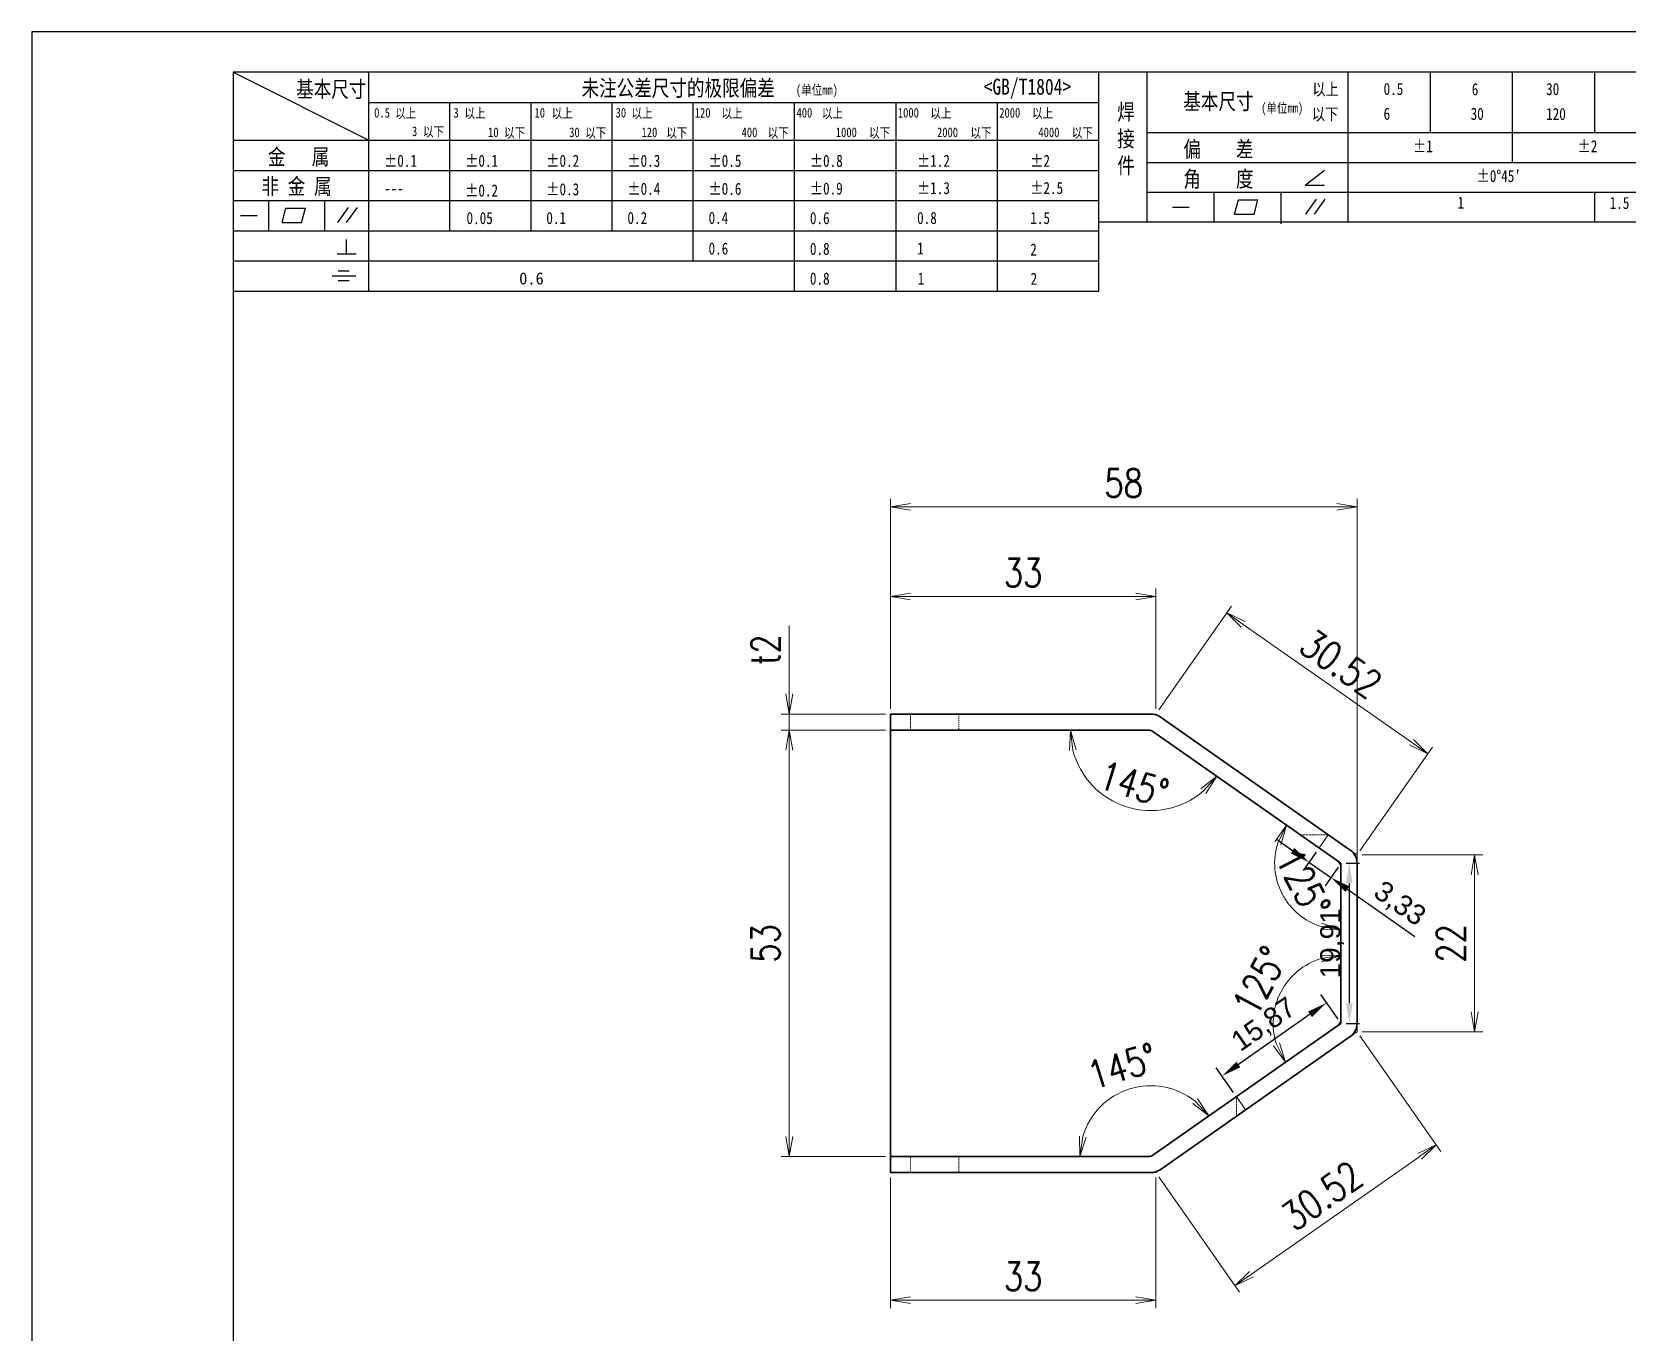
# Model space of a CAD drawing. Header units: millimetres. Extents: x 1201 to 11615, y -7347 to 2683.
# Drawn here: x 9759.7 to 9958, y -2973.9 to -2812.3 of the extents above; entities that cross this region are included whole.
import ezdxf

# ---------------------------------------------------------------- set-up
doc = ezdxf.new("R2010")
doc.units = ezdxf.units.MM
doc.linetypes.add('AM_ISO02W050x2', pattern=[3.75, 3, -0.75])
for name, color, linetype, lineweight in [('DIM', 3, 'Continuous', 20), ('DRAWING', 7, 'Continuous', 35), ('HIDDEN', 1, 'AM_ISO02W050x2', 18), ('图框', 7, 'Continuous', 15)]:
    doc.layers.add(name, color=color, linetype=linetype, lineweight=lineweight)
doc.layers.add('图\\M+19E79\\M+195B6\\M+18E9A', color=7, linetype='Continuous')
doc.styles.add('DIM', font='romans.shx', dxfattribs={"width": 0.8, "bigfont": 'bigfont.shx'})
doc.styles.get("Standard").update_dxf_attribs({"font": 'arial.ttf'})
doc.styles.add('国标', font='simfang.ttf', dxfattribs={"width": 0.8})
doc.dimstyles.new('ISO-25', dxfattribs={"dimtxt": 2.5, "dimasz": 2.5, "dimexe": 1.25, "dimexo": 0.625, "dimtad": 1, "dimtxsty": 'Standard', "dimcen": 2.5, "dimadec": 0, "dimazin": 0, "dimtfac": 1, "dimtmove": 0, "dimatfit": 3, "dimfxl": 0, "dimarcsym": 0})
doc.dimstyles.new('YH 1-1', dxfattribs={"dimtxt": 3.5, "dimasz": 2.5, "dimexe": 1, "dimexo": 0.625, "dimgap": 1.2, "dimtad": 1, "dimtoh": 1, "dimzin": 9, "dimdsep": 46, "dimtxsty": 'DIM', "dimblk": 'OPEN', "dimcen": 0, "dimclrd": 8, "dimclre": 8, "dimclrt": 2, "dimazin": 2, "dimtfac": 0.5, "dimtmove": 0, "dimatfit": 3, "dimldrblk": 'OPEN', "dimfxl": 0, "dimtolj": 1, "dimlwd": 13, "dimlwe": 13, "dimarcsym": 0})
doc.dimstyles.new('YH 1-1$0', dxfattribs={"dimtxt": 3.5, "dimasz": 2.5, "dimexe": 1, "dimexo": 0.625, "dimgap": 1.2, "dimtad": 1, "dimzin": 9, "dimdsep": 46, "dimtxsty": 'DIM', "dimblk": 'OPEN', "dimcen": 0, "dimclrd": 8, "dimclre": 8, "dimclrt": 2, "dimazin": 2, "dimtfac": 0.5, "dimtmove": 0, "dimatfit": 3, "dimldrblk": 'OPEN', "dimfxl": 0, "dimtolj": 1, "dimlwd": 13, "dimlwe": 13, "dimarcsym": 0})

# ---------------------------------------------------------------- blocks, each defined once
blk = doc.blocks.new('GZDEH零件A3图框V01版')
at = {"layer": 'Defpoints', "linetype": 'Continuous'}
for p, q in [((2857.49, -1549.46), (2857.49, -1846.46)), ((3277.49, -1549.46), (2857.49, -1549.46))]:
    blk.add_line(p, q, dxfattribs=at)
at = {"layer": '图\\M+19E79\\M+195B6\\M+18E9A', "linetype": 'Continuous', "lineweight": 30}
for p, q in [((2882.49, -1554.46), (2882.49, -1832.96)), ((3272.49, -1554.46), (2882.49, -1554.46))]:
    blk.add_line(p, q, dxfattribs=at)
at = {"layer": '图\\M+19E79\\M+195B6\\M+18E9A', "color": 9}
for p, q in [((2882.49, -1554.46), (2899.37, -1562.92)), ((2899.37, -1581.67), (2899.37, -1554.46)), ((2990.09, -1581.67), (2990.09, -1554.46)), ((2996.09, -1573.08), (2996.09, -1554.46)), ((3021.09, -1561.98), (3021.09, -1554.46)), ((3031.31, -1561.98), (3031.31, -1554.46)), ((3041.53, -1561.98), (3041.53, -1554.46)), ((3051.75, -1561.98), (3051.75, -1554.46)), ((2899.37, -1558.24), (2990.09, -1558.24)), ((2909.45, -1574.17), (2909.45, -1558.24)), ((2919.53, -1574.17), (2919.53, -1558.24)), ((2929.61, -1574.17), (2929.61, -1558.24)), ((2939.69, -1577.92), (2939.69, -1558.24)), ((2952.29, -1581.67), (2952.29, -1558.24)), ((2964.89, -1581.67), (2964.89, -1558.24)), ((2977.49, -1581.67), (2977.49, -1558.24)), ((2996.09, -1561.98), (3113.09, -1561.98)), ((3021.09, -1573.08), (3021.09, -1561.98)), ((3041.53, -1565.68), (3041.53, -1561.98)), ((2882.49, -1562.92), (2990.09, -1562.92)), ((2996.09, -1565.68), (3113.09, -1565.68)), ((2882.49, -1566.67), (2990.09, -1566.67)), ((3015.75, -1568.51), (3018.15, -1566.66)), ((2996.09, -1569.38), (3113.09, -1569.38)), ((3004.42, -1573.08), (3004.42, -1569.38)), ((3012.75, -1573.08), (3012.75, -1569.38)), ((3015.75, -1568.51), (3018.15, -1568.51)), ((3015.81, -1572.12), (3017.15, -1570.26)), ((3016.89, -1572.12), (3018.23, -1570.26)), ((3051.75, -1573.08), (3051.75, -1569.38)), ((2882.49, -1570.42), (2990.09, -1570.42)), ((2886.92, -1574.12), (2886.92, -1570.42)), ((2888.59, -1573.16), (2889.07, -1571.37)), ((2889.07, -1571.37), (2891.48, -1571.37)), ((2891, -1573.16), (2891.48, -1571.37)), ((2893.91, -1574.12), (2893.91, -1570.42)), ((2895.52, -1573.16), (2896.85, -1571.3)), ((2896.6, -1573.16), (2897.94, -1571.3)), ((2999.26, -1571.23), (3001.32, -1571.23)), ((3006.97, -1572.12), (3007.45, -1570.33)), ((3006.97, -1572.12), (3009.39, -1572.12)), ((3007.45, -1570.33), (3009.86, -1570.33)), ((3009.39, -1572.12), (3009.86, -1570.33)), ((2882.49, -1574.17), (2990.09, -1574.17)), ((2883.43, -1572.27), (2885.49, -1572.27)), ((2888.59, -1573.16), (2891, -1573.16)), ((2990.09, -1573.08), (3113.09, -1573.08)), ((3012.75, -1573.33), (3012.75, -1573.08)), ((2896.58, -1577.05), (2896.58, -1575.28)), ((2882.49, -1577.92), (2990.09, -1577.92)), ((2895.42, -1577.05), (2897.81, -1577.05)), ((2894.79, -1579.77), (2897.77, -1579.77)), ((2895.57, -1579.17), (2896.92, -1579.17)), ((2882.49, -1581.67), (2990.09, -1581.67)), ((2895.57, -1580.37), (2896.93, -1580.37))]:
    blk.add_line(p, q, dxfattribs=at)
at = {"layer": '图\\M+19E79\\M+195B6\\M+18E9A', "color": 9, "style": '国标', "width": 0.8}
for s, height, p in [('基本尺寸', 2, (2890.33, -1557.58)), ('未注公差尺寸的极限偏差', 2, (2925.81, -1557.44)), ('<GB/T1804>', 2, (2975.78, -1557.27)), ('以上', 1.5, (3016.64, -1557.33)), ('0.5', 1.5, (3025.49, -1557.3)), ('6', 1.5, (3036.45, -1557.34)), ('30', 1.5, (3045.69, -1557.31)), ('基本尺寸', 2, (3000.6, -1559.1)), ('30', 1.2, (2930.04, -1560.11)), ('以下', 1.5, (3016.58, -1560.43)), ('6', 1.5, (3025.49, -1560.38)), ('30', 1.5, (3036.31, -1560.39)), ('120', 1.5, (3045.69, -1560.41)), ('金   属', 2, (2886.82, -1565.98)), ('偏    差', 2, (3000.6, -1565.04)), ('±1', 1.5, (3029.16, -1564.42)), ('±2', 1.5, (3049.61, -1564.42)), ('±0.1', 1.5, (2901.27, -1566.23)), ('±0.1', 1.5, (2911.35, -1566.23)), ('±0.2', 1.5, (2921.43, -1566.23)), ('±0.3', 1.5, (2931.51, -1566.23)), ('±0.5', 1.5, (2941.59, -1566.23)), ('±0.8', 1.5, (2954.19, -1566.23)), ('±1.2', 1.5, (2967.51, -1566.23)), ('±2', 1.5, (2981.58, -1566.23)), ('非 金 属', 2, (2886.02, -1569.65)), ('±0.2', 1.5, (2911.35, -1569.92)), ('±0.3', 1.5, (2921.43, -1569.77)), ('±0.4', 1.5, (2931.51, -1569.71)), ('±0.6', 1.5, (2941.59, -1569.71)), ('±0.9', 1.5, (2954.19, -1569.68)), ('±1.3', 1.5, (2967.51, -1569.62)), ('±2.5', 1.5, (2981.58, -1569.61)), ('角    度', 2, (3000.6, -1568.74)), ("±0%%D45'", 1.5, (3037.06, -1568.12)), ('---', 1.5, (2901.27, -1569.65)), ('1', 1.5, (3034.69, -1571.43)), ('1.5', 1.5, (3053.59, -1571.46)), ('0.1', 1.5, (2921.43, -1573.34)), ('0.2', 1.5, (2931.51, -1573.33)), ('0.4', 1.5, (2941.59, -1573.33)), ('0.6', 1.5, (2954.19, -1573.35)), ('0.8', 1.5, (2967.51, -1573.33)), ('1.5', 1.5, (2981.58, -1573.34)), ('0.6', 1.5, (2941.59, -1577.14)), ('0.8', 1.5, (2954.19, -1577.17)), ('1', 1.5, (2967.51, -1577.12)), ('2', 1.5, (2981.58, -1577.26)), ('0.8', 1.5, (2954.19, -1580.87)), ('1', 1.5, (2967.59, -1580.86)), ('2', 1.5, (2981.62, -1580.89))]:
    blk.add_text(s, height=height, dxfattribs=at).set_placement(p)
at = {"layer": '图\\M+19E79\\M+195B6\\M+18E9A', "color": 9, "lineweight": 15, "style": '国标', "width": 0.8}
for s, p in [('(单位mm)', (2952.44, -1557.27)), ('(单位mm)', (3010.27, -1559.51)), ('0.5', (2900.03, -1560.11)), ('以上', (2902.64, -1560.16)), ('3', (2909.88, -1560.11)), ('以上', (2911.25, -1560.16)), ('10', (2919.96, -1560.11)), ('以上', (2922.09, -1560.16)), ('以上', (2932.02, -1560.16)), ('120', (2939.88, -1560.11)), ('以上', (2943.21, -1560.16)), ('400', (2952.52, -1560.11)), ('以上', (2955.68, -1560.16)), ('1000', (2965.12, -1560.11)), ('以上', (2969.16, -1560.16)), ('2000', (2977.72, -1560.11)), ('以上', (2981.8, -1560.16)), ('3', (2904.73, -1562.41)), ('以下', (2906.1, -1562.46)), ('10', (2914.19, -1562.54)), ('以下', (2916.18, -1562.59)), ('30', (2924.27, -1562.54)), ('以下', (2926.26, -1562.59)), ('120', (2933.26, -1562.54)), ('以下', (2936.34, -1562.59)), ('400', (2945.7, -1562.54)), ('以下', (2948.94, -1562.59)), ('1000', (2957.41, -1562.54)), ('以下', (2961.54, -1562.59)), ('2000', (2969.99, -1562.54)), ('以下', (2974.14, -1562.59)), ('4000', (2982.59, -1562.54)), ('以下', (2986.74, -1562.59))]:
    blk.add_text(s, height=1.2, dxfattribs=at).set_placement(p)
at = {"layer": '图\\M+19E79\\M+195B6\\M+18E9A', "color": 9, "lineweight": 13, "style": '国标'}
blk.add_text('0.6', height=1.5, dxfattribs=at).set_placement((2918.05, -1580.85))
at = {"layer": '图\\M+19E79\\M+195B6\\M+18E9A', "color": 9, "insert": (2992.39, -1558.41), "char_height": 2, "width": 3.1877, "attachment_point": 1, "style": '国标'}
blk.add_mtext('焊\\P接\\P件', dxfattribs=at)
at = {"layer": '图\\M+19E79\\M+195B6\\M+18E9A', "color": 9, "insert": (2911.51, -1573.37), "char_height": 1.5, "attachment_point": 7, "style": '国标'}
blk.add_mtext_dynamic_manual_height_columns('0.05', width=5.1982, gutter_width=12.5, heights=[0], dxfattribs=at)
blk = doc.blocks.new('_Open')
at = {"color": 0, "linetype": 'ByBlock', "lineweight": -2}
for p, q in [((-1, 0.167), (0, 0)), ((-1, -0.167), (0, 0)), ((0, 0), (-1, 0))]:
    blk.add_line(p, q, dxfattribs=at)
blk = doc.blocks.new('*D729')
at = {"layer": 'Defpoints', "color": 0, "ltscale": 2, "transparency": 16777216}
for p in [(9866.4, -2882.51), (9866.4, -2897.13), (9899.4, -2897.13)]:
    blk.add_point(p, dxfattribs=at)
at = {"layer": 'DIM', "color": 8, "lineweight": 13, "ltscale": 2, "transparency": 16777216}
for p, q in [((9866.4, -2896.5), (9866.4, -2881.51)), ((9896.9, -2882.51), (9868.9, -2882.51)), ((9899.4, -2896.5), (9899.4, -2881.51))]:
    blk.add_line(p, q, dxfattribs=at)
at = {"layer": 'DIM', "color": 8, "lineweight": 13, "ltscale": 2, "transparency": 16777216, "xscale": 2.5, "yscale": 2.5, "zscale": 2.5, "rotation": 180}
blk.add_blockref('_Open', (9866.4, -2882.51), dxfattribs=at)
at = {"layer": 'DIM', "color": 8, "lineweight": 13, "ltscale": 2, "transparency": 16777216, "xscale": 2.5, "yscale": 2.5, "zscale": 2.5}
blk.add_blockref('_Open', (9899.4, -2882.51), dxfattribs=at)
at = {"layer": 'DIM', "color": 2, "ltscale": 2, "transparency": 16777216, "insert": (9882.9, -2879.56), "char_height": 3.5, "attachment_point": 5, "style": 'DIM'}
blk.add_mtext('\\A1;33', dxfattribs=at)
blk = doc.blocks.new('*D730')
at = {"layer": 'Defpoints', "color": 0, "ltscale": 2, "transparency": 16777216}
for p in [(9899.4, -2897.13), (9933.21, -2902.06), (9924.4, -2914.63)]:
    blk.add_point(p, dxfattribs=at)
at = {"layer": 'DIM', "color": 8, "lineweight": 13, "ltscale": 2, "transparency": 16777216}
for p, q in [((9899.76, -2896.61), (9908.78, -2883.73)), ((9910.25, -2885.99), (9931.16, -2900.62)), ((9924.76, -2914.12), (9933.78, -2901.24))]:
    blk.add_line(p, q, dxfattribs=at)
at = {"layer": 'DIM', "color": 8, "lineweight": 13, "ltscale": 2, "transparency": 16777216, "xscale": 2.5, "yscale": 2.5, "zscale": 2.5}
for p, rotation in [((9908.21, -2884.55), 144.9999995960747), ((9933.21, -2902.06), 324.9999995960747)]:
    blk.add_blockref('_Open', p, dxfattribs=dict(at, rotation=rotation))
at = {"layer": 'DIM', "color": 2, "ltscale": 2, "transparency": 16777216, "insert": (9922.4, -2890.89), "char_height": 3.5, "attachment_point": 5, "rotation": 325, "style": 'DIM'}
blk.add_mtext('\\A1;30.52', dxfattribs=at)
blk = doc.blocks.new('*D731')
at = {"layer": 'Defpoints', "color": 0, "ltscale": 2, "transparency": 16777216}
for p in [(9924.4, -2914.63), (9924.4, -2936.62), (9939.02, -2936.62)]:
    blk.add_point(p, dxfattribs=at)
at = {"layer": 'DIM', "color": 8, "lineweight": 13, "ltscale": 2, "transparency": 16777216}
for p, q in [((9925.03, -2914.63), (9940.02, -2914.63)), ((9939.02, -2917.13), (9939.02, -2934.12)), ((9925.03, -2936.62), (9940.02, -2936.62))]:
    blk.add_line(p, q, dxfattribs=at)
at = {"layer": 'DIM', "color": 8, "lineweight": 13, "ltscale": 2, "transparency": 16777216, "xscale": 2.5, "yscale": 2.5, "zscale": 2.5}
for p, rotation in [((9939.02, -2914.63), 90), ((9939.02, -2936.62), 270)]:
    blk.add_blockref('_Open', p, dxfattribs=dict(at, rotation=rotation))
at = {"layer": 'DIM', "color": 2, "ltscale": 2, "transparency": 16777216, "insert": (9936.07, -2925.63), "char_height": 3.5, "attachment_point": 5, "rotation": 90, "style": 'DIM'}
blk.add_mtext('\\A1;22', dxfattribs=at)
blk = doc.blocks.new('*D732')
at = {"layer": 'Defpoints', "color": 0, "ltscale": 2, "transparency": 16777216}
for p in [(9924.4, -2936.62), (9899.4, -2954.13), (9909.24, -2968.17)]:
    blk.add_point(p, dxfattribs=at)
at = {"layer": 'DIM', "color": 8, "lineweight": 13, "ltscale": 2, "transparency": 16777216}
for p, q in [((9924.76, -2937.13), (9934.81, -2951.48)), ((9932.19, -2952.1), (9911.28, -2966.73)), ((9899.76, -2954.64), (9909.81, -2968.99))]:
    blk.add_line(p, q, dxfattribs=at)
at = {"layer": 'DIM', "color": 8, "lineweight": 13, "ltscale": 2, "transparency": 16777216, "xscale": 2.5, "yscale": 2.5, "zscale": 2.5}
for p, rotation in [((9934.24, -2950.66), 35.00000037787673), ((9909.24, -2968.17), 215.0000003778767)]:
    blk.add_blockref('_Open', p, dxfattribs=dict(at, rotation=rotation))
at = {"layer": 'DIM', "color": 2, "ltscale": 2, "transparency": 16777216, "insert": (9920.04, -2957), "char_height": 3.5, "attachment_point": 5, "rotation": 35, "style": 'DIM'}
blk.add_mtext('\\A1;30.52', dxfattribs=at)
blk = doc.blocks.new('*D733')
at = {"layer": 'Defpoints', "color": 0, "ltscale": 2, "transparency": 16777216}
for p in [(9866.4, -2954.13), (9899.4, -2954.13), (9899.4, -2969.97)]:
    blk.add_point(p, dxfattribs=at)
at = {"layer": 'DIM', "color": 8, "lineweight": 13, "ltscale": 2, "transparency": 16777216}
for p, q in [((9866.4, -2954.75), (9866.4, -2970.97)), ((9899.4, -2954.75), (9899.4, -2970.97)), ((9868.9, -2969.97), (9896.9, -2969.97))]:
    blk.add_line(p, q, dxfattribs=at)
at = {"layer": 'DIM', "color": 8, "lineweight": 13, "ltscale": 2, "transparency": 16777216, "xscale": 2.5, "yscale": 2.5, "zscale": 2.5, "rotation": 180}
blk.add_blockref('_Open', (9866.4, -2969.97), dxfattribs=at)
at = {"layer": 'DIM', "color": 8, "lineweight": 13, "ltscale": 2, "transparency": 16777216, "xscale": 2.5, "yscale": 2.5, "zscale": 2.5}
blk.add_blockref('_Open', (9899.4, -2969.97), dxfattribs=at)
at = {"layer": 'DIM', "color": 2, "ltscale": 2, "transparency": 16777216, "insert": (9882.9, -2967.02), "char_height": 3.5, "attachment_point": 5, "style": 'DIM'}
blk.add_mtext('\\A1;33', dxfattribs=at)
blk = doc.blocks.new('*D734')
at = {"layer": 'Defpoints', "color": 0, "ltscale": 2, "transparency": 16777216}
for p in [(9866.4, -2897.13), (9853.84, -2899.13), (9866.4, -2899.13)]:
    blk.add_point(p, dxfattribs=at)
at = {"layer": 'DIM', "color": 8, "lineweight": 13, "ltscale": 2, "transparency": 16777216}
for p, q in [((9853.84, -2894.63), (9853.84, -2886.13)), ((9865.78, -2897.13), (9852.84, -2897.13)), ((9853.84, -2899.13), (9853.84, -2897.13)), ((9865.78, -2899.13), (9852.84, -2899.13)), ((9853.84, -2901.63), (9853.84, -2904.13))]:
    blk.add_line(p, q, dxfattribs=at)
at = {"layer": 'DIM', "color": 8, "lineweight": 13, "ltscale": 2, "transparency": 16777216, "xscale": 2.5, "yscale": 2.5, "zscale": 2.5}
for p, rotation in [((9853.84, -2897.13), 270), ((9853.84, -2899.13), 90)]:
    blk.add_blockref('_Open', p, dxfattribs=dict(at, rotation=rotation))
at = {"layer": 'DIM', "color": 2, "ltscale": 2, "transparency": 16777216, "insert": (9850.89, -2889.13), "char_height": 3.5, "attachment_point": 5, "rotation": 90, "style": 'DIM'}
blk.add_mtext('\\A1;t2', dxfattribs=at)
blk = doc.blocks.new('*D735')
at = {"layer": 'Defpoints', "color": 0, "ltscale": 2, "transparency": 16777216}
for p in [(9866.4, -2899.13), (9898.46, -2899.13), (9899.03, -2899.31), (9892.12, -2906.6), (9921.98, -2915.37)]:
    blk.add_point(p, dxfattribs=at)
at = {"layer": 'DIM', "color": 8, "lineweight": 13, "ltscale": 2, "transparency": 16777216}
blk.add_arc((9898.77, -2899.13), 10, 194.362, 310.638, dxfattribs=at)
at = {"layer": 'DIM', "color": 8, "lineweight": 13, "ltscale": 2, "transparency": 16777216, "xscale": 2.5, "yscale": 2.5, "zscale": 2.5}
for p, rotation in [((9888.77, -2899.13), 97.18098133258671), ((9906.96, -2904.86), 47.81901785960419)]:
    blk.add_blockref('_Open', p, dxfattribs=dict(at, rotation=rotation))
at = {"layer": 'DIM', "color": 2, "ltscale": 2, "transparency": 16777216, "insert": (9896.65, -2905.85), "char_height": 3.5, "attachment_point": 5, "rotation": 342.5, "style": 'DIM'}
blk.add_mtext('\\A1;145\\M+1818B', dxfattribs=at)
blk = doc.blocks.new('*D736')
at = {"layer": 'Defpoints', "color": 0, "ltscale": 2, "transparency": 16777216}
for p in [(9899.03, -2899.31), (9921.98, -2915.37), (9922.4, -2916.19), (9914.22, -2916.63), (9922.4, -2935.06)]:
    blk.add_point(p, dxfattribs=at)
at = {"layer": 'DIM', "color": 8, "lineweight": 13, "ltscale": 2, "transparency": 16777216}
blk.add_arc((9922.4, -2915.67), 8.24, 162.4435, 252.5565, dxfattribs=at)
at = {"layer": 'DIM', "color": 8, "lineweight": 13, "ltscale": 2, "transparency": 16777216, "xscale": 2.5, "yscale": 2.5, "zscale": 2.5}
for p, rotation in [((9915.65, -2910.94), 63.72176152293741), ((9922.4, -2923.91), 351.2782376692935)]:
    blk.add_blockref('_Open', p, dxfattribs=dict(at, rotation=rotation))
at = {"layer": 'DIM', "color": 2, "ltscale": 2, "transparency": 16777216, "insert": (9917.71, -2918.12), "char_height": 3.5, "attachment_point": 5, "rotation": 297.5, "style": 'DIM'}
blk.add_mtext('\\A1;125\\M+1818B', dxfattribs=at)
blk = doc.blocks.new('*D737')
at = {"layer": 'Defpoints', "color": 0, "ltscale": 2, "transparency": 16777216}
for p in [(9922.4, -2916.19), (9914.03, -2934.6), (9921.98, -2935.88), (9922.4, -2935.06), (9899.03, -2951.94)]:
    blk.add_point(p, dxfattribs=at)
at = {"layer": 'DIM', "color": 8, "lineweight": 13, "ltscale": 2, "transparency": 16777216}
blk.add_arc((9922.4, -2935.58), 8.43, 107.0611, 197.9389, dxfattribs=at)
at = {"layer": 'DIM', "color": 8, "lineweight": 13, "ltscale": 2, "transparency": 16777216, "xscale": 2.5, "yscale": 2.5, "zscale": 2.5}
for p, rotation in [((9922.4, -2927.15), 8.530535466735682), ((9915.5, -2940.41), 296.4694637255406)]:
    blk.add_blockref('_Open', p, dxfattribs=dict(at, rotation=rotation))
at = {"layer": 'DIM', "color": 2, "ltscale": 2, "transparency": 16777216, "insert": (9912.34, -2930.28), "char_height": 3.5, "attachment_point": 5, "rotation": 62.2462, "style": 'DIM'}
blk.add_mtext('\\A1;125\\M+1818B', dxfattribs=at)
blk = doc.blocks.new('*D738')
at = {"layer": 'Defpoints', "color": 0, "ltscale": 2, "transparency": 16777216}
for p in [(9921.98, -2935.88), (9899.8, -2943.38), (9866.4, -2952.13), (9898.46, -2952.13), (9899.03, -2951.94)]:
    blk.add_point(p, dxfattribs=at)
at = {"layer": 'DIM', "color": 8, "lineweight": 13, "ltscale": 2, "transparency": 16777216}
blk.add_arc((9898.77, -2952.13), 8.81, 51.3171, 163.6829, dxfattribs=at)
at = {"layer": 'DIM', "color": 8, "lineweight": 13, "ltscale": 2, "transparency": 16777216, "xscale": 2.5, "yscale": 2.5, "zscale": 2.5}
for p, rotation in [((9905.99, -2947.07), 313.158555605828), ((9889.96, -2952.13), 261.8414435951292)]:
    blk.add_blockref('_Open', p, dxfattribs=dict(at, rotation=rotation))
at = {"layer": 'DIM', "color": 2, "ltscale": 2, "transparency": 16777216, "insert": (9895.24, -2940.91), "char_height": 3.5, "attachment_point": 5, "rotation": 17.5, "style": 'DIM'}
blk.add_mtext('\\A1;145\\M+1818B', dxfattribs=at)
blk = doc.blocks.new('*D739')
at = {"layer": 'Defpoints', "color": 0, "ltscale": 2, "transparency": 16777216}
for p in [(9866.4, -2899.13), (9853.84, -2952.13), (9866.4, -2952.13)]:
    blk.add_point(p, dxfattribs=at)
at = {"layer": 'DIM', "color": 8, "lineweight": 13, "ltscale": 2, "transparency": 16777216}
for p, q in [((9865.78, -2899.13), (9852.84, -2899.13)), ((9853.84, -2901.63), (9853.84, -2949.63)), ((9865.78, -2952.13), (9852.84, -2952.13))]:
    blk.add_line(p, q, dxfattribs=at)
at = {"layer": 'DIM', "color": 8, "lineweight": 13, "ltscale": 2, "transparency": 16777216, "xscale": 2.5, "yscale": 2.5, "zscale": 2.5}
for p, rotation in [((9853.84, -2899.13), 90), ((9853.84, -2952.13), 270)]:
    blk.add_blockref('_Open', p, dxfattribs=dict(at, rotation=rotation))
at = {"layer": 'DIM', "color": 2, "ltscale": 2, "transparency": 16777216, "insert": (9850.89, -2925.63), "char_height": 3.5, "attachment_point": 5, "rotation": 90, "style": 'DIM'}
blk.add_mtext('\\A1;53', dxfattribs=at)
blk = doc.blocks.new('*D740')
at = {"layer": 'Defpoints', "color": 0, "ltscale": 2, "transparency": 16777216}
for p in [(9924.4, -2871.38), (9866.4, -2897.13), (9924.4, -2915.67)]:
    blk.add_point(p, dxfattribs=at)
at = {"layer": 'DIM', "color": 8, "lineweight": 13, "ltscale": 2, "transparency": 16777216}
for p, q in [((9866.4, -2896.5), (9866.4, -2870.38)), ((9924.4, -2915.05), (9924.4, -2870.38)), ((9868.9, -2871.38), (9921.9, -2871.38))]:
    blk.add_line(p, q, dxfattribs=at)
at = {"layer": 'DIM', "color": 8, "lineweight": 13, "ltscale": 2, "transparency": 16777216, "xscale": 2.5, "yscale": 2.5, "zscale": 2.5, "rotation": 180}
blk.add_blockref('_Open', (9866.4, -2871.38), dxfattribs=at)
at = {"layer": 'DIM', "color": 8, "lineweight": 13, "ltscale": 2, "transparency": 16777216, "xscale": 2.5, "yscale": 2.5, "zscale": 2.5}
blk.add_blockref('_Open', (9924.4, -2871.38), dxfattribs=at)
at = {"layer": 'DIM', "color": 2, "ltscale": 2, "transparency": 16777216, "insert": (9895.4, -2868.43), "char_height": 3.5, "attachment_point": 5, "style": 'DIM'}
blk.add_mtext('\\A1;58', dxfattribs=at)
blk = doc.blocks.new('*D933')
at = {"layer": 'Defpoints', "color": 0, "transparency": 16777216}
for p in [(9922.4, -2915.67), (9922.4, -2935.58), (9923.44, -2935.58)]:
    blk.add_point(p, dxfattribs=at)
at = {"layer": 'DIM', "color": 0, "lineweight": -2, "transparency": 16777216}
for p, q in [((9923.03, -2915.67), (9924.69, -2915.67)), ((9923.44, -2918.17), (9923.44, -2933.08)), ((9923.03, -2935.58), (9924.69, -2935.58))]:
    blk.add_line(p, q, dxfattribs=at)
at = {"layer": 'DIM', "color": 0, "transparency": 16777216}
for points in [[(9923.02, -2918.17), (9923.86, -2918.17), (9923.44, -2915.67)], [(9923.02, -2933.08), (9923.86, -2933.08), (9923.44, -2935.58)]]:
    blk.add_solid(points, dxfattribs=at)
at = {"layer": 'DIM', "color": 0, "transparency": 16777216, "insert": (9921.31, -2925.63), "char_height": 2.5, "attachment_point": 5, "rotation": 90}
blk.add_mtext('19,91', dxfattribs=at)
blk = doc.blocks.new('*D934')
at = {"layer": 'Defpoints', "color": 0, "transparency": 16777216}
for p in [(9922.4, -2935.58), (9907.61, -2942.12), (9909.4, -2944.68)]:
    blk.add_point(p, dxfattribs=at)
at = {"layer": 'DIM', "color": 0, "lineweight": -2, "transparency": 16777216}
for p, q in [((9922.04, -2935.07), (9919.89, -2931.99)), ((9918.56, -2934.45), (9909.66, -2940.69)), ((9909.04, -2944.17), (9906.89, -2941.1))]:
    blk.add_line(p, q, dxfattribs=at)
at = {"layer": 'DIM', "color": 0, "transparency": 16777216}
for points in [[(9918.32, -2934.11), (9918.8, -2934.79), (9920.61, -2933.02)], [(9909.42, -2940.35), (9909.9, -2941.03), (9907.61, -2942.12)]]:
    blk.add_solid(points, dxfattribs=at)
at = {"layer": 'DIM', "color": 0, "transparency": 16777216, "insert": (9912.89, -2935.83), "char_height": 2.5, "attachment_point": 5, "rotation": 34.9999}
blk.add_mtext('15,87', dxfattribs=at)
blk = doc.blocks.new('*D935')
at = {"layer": 'Defpoints', "color": 0, "transparency": 16777216}
for p in [(9919.68, -2913.76), (9922.4, -2915.67), (9921.16, -2917.45)]:
    blk.add_point(p, dxfattribs=at)
at = {"layer": 'DIM', "color": 0, "lineweight": -2, "transparency": 16777216}
for p, q in [((9916.38, -2914.11), (9914.34, -2912.67)), ((9919.32, -2914.28), (9917.72, -2916.57)), ((9918.43, -2915.54), (9921.16, -2917.45)), ((9922.04, -2916.18), (9920.44, -2918.47)), ((9923.21, -2918.88), (9931.6, -2924.76))]:
    blk.add_line(p, q, dxfattribs=at)
at = {"layer": 'DIM', "color": 0, "transparency": 16777216}
for points in [[(9916.62, -2913.77), (9916.15, -2914.45), (9918.43, -2915.54)], [(9923.44, -2918.54), (9922.97, -2919.23), (9921.16, -2917.45)]]:
    blk.add_solid(points, dxfattribs=at)
at = {"layer": 'DIM', "color": 0, "transparency": 16777216, "insert": (9929.64, -2920.8), "char_height": 2.5, "attachment_point": 5, "rotation": 325}
blk.add_mtext('3,33', dxfattribs=at)

msp = doc.modelspace()

# ---------------------------------------------------------------- linework, layer by layer
at = {"layer": 'DIM', "ltscale": 2}
for p, q in [((9898.773, -2897.125), (9899.403, -2897.125)), ((9899.92, -2897.487), (9899.403, -2897.125)), ((9923.55, -2914.033), (9924.403, -2914.63)), ((9924.403, -2915.672), (9924.403, -2914.63)), ((9924.403, -2935.579), (9924.403, -2936.62)), ((9923.55, -2937.217), (9924.403, -2936.62)), ((9898.773, -2954.125), (9899.403, -2954.125)), ((9899.92, -2953.764), (9899.403, -2954.125))]:
    msp.add_line(p, q, dxfattribs=at)
at = {"layer": 'DIM'}
for p, q in [((9920.825, -2912.125), (9919.678, -2913.763)), ((9909.403, -2944.682), (9910.55, -2946.32))]:
    msp.add_line(p, q, dxfattribs=at)
at = {"layer": 'DRAWING', "lineweight": 35, "ltscale": 0.05}
for p, q in [((9866.403, -2897.125), (9866.403, -2899.125)), ((9866.403, -2952.125), (9866.403, -2954.125))]:
    msp.add_line(p, q, dxfattribs=at)
at = {"layer": 'DRAWING', "lineweight": 35}
for p, q in [((9898.773, -2897.125), (9866.403, -2897.125)), ((9923.55, -2914.033), (9899.92, -2897.487)), ((9866.403, -2899.125), (9898.457, -2899.125)), ((9866.403, -2899.125), (9866.403, -2952.125)), ((9866.403, -2899.125), (9898.457, -2899.125)), ((9921.977, -2915.373), (9899.031, -2899.306)), ((9899.031, -2899.306), (9922.403, -2915.672)), ((9922.403, -2935.579), (9899.031, -2951.944)), ((9899.031, -2951.944), (9921.977, -2935.877)), ((9899.92, -2953.763), (9923.55, -2937.217)), ((9898.457, -2952.125), (9866.403, -2952.125)), ((9898.457, -2952.125), (9866.403, -2952.125)), ((9866.403, -2954.125), (9898.773, -2954.125))]:
    msp.add_line(p, q, dxfattribs=at)
at = {"layer": 'DRAWING', "lineweight": 35, "ltscale": 0.471656}
for p, q in [((9922.403, -2915.672), (9922.403, -2935.579)), ((9922.403, -2935.058), (9922.403, -2916.192))]:
    msp.add_line(p, q, dxfattribs=at)
at = {"layer": 'DRAWING', "lineweight": 35, "ltscale": 0.497684}
msp.add_line((9924.403, -2935.579), (9924.403, -2915.672), dxfattribs=at)
at = {"layer": 'DRAWING', "lineweight": 35}
for centre, radius, start, end in [((9898.773, -2899.125), 2, 55, 90), ((9898.457, -2900.125), 1, 55, 90), ((9898.457, -2900.125), 1, 55, 90), ((9922.403, -2915.672), 2, 0, 55), ((9921.403, -2916.192), 1, 0, 55), ((9921.403, -2916.192), 1, 0, 55), ((9921.403, -2935.058), 1, 305, 0), ((9921.403, -2935.058), 1, 305, 0), ((9922.403, -2935.579), 2, 305, 0), ((9898.457, -2951.125), 1, 270, 305), ((9898.457, -2951.125), 1, 270, 305), ((9898.773, -2952.125), 2, 270, 305)]:
    msp.add_arc(centre, radius, start, end, dxfattribs=at)
at = {"layer": 'HIDDEN', "ltscale": 0.05}
for p, q in [((9868.903, -2899.125), (9868.903, -2897.125)), ((9874.903, -2897.125), (9874.903, -2899.125)), ((9868.903, -2954.125), (9868.903, -2952.125)), ((9874.903, -2952.125), (9874.903, -2954.125))]:
    msp.add_line(p, q, dxfattribs=at)
at = {"layer": 'HIDDEN', "ltscale": 0.087172}
msp.add_line((9920.825, -2912.125), (9917.338, -2912.125), dxfattribs=at)
at = {"layer": 'HIDDEN', "ltscale": 0.061039}
msp.add_line((9909.403, -2947.123), (9909.403, -2944.682), dxfattribs=at)

# ---------------------------------------------------------------- block references
at = {"layer": '图框'}
msp.add_blockref('GZDEH零件A3图框V01版', (6902.21, -1262.888), dxfattribs=at)

# ---------------------------------------------------------------- dimensions: what is measured, and where the dimension line sits
at = {"layer": 'DIM', "ltscale": 2}
for base, p1, p2, picture, middle in [((9924.403, -2871.377), (9866.403, -2897.125), (9924.403, -2915.672), '*D740', (9895.403, -2868.427)), ((9866.403, -2882.506), (9899.403, -2897.125), (9866.403, -2897.125), '*D729', (9882.903, -2879.556)), ((9899.403, -2969.974), (9866.403, -2954.125), (9899.403, -2954.125), '*D733', (9882.903, -2967.024))]:
    dim = msp.add_linear_dim(base=base, p1=p1, p2=p2, dimstyle='YH 1-1$0', dxfattribs=at)
    dim.commit()
    dim.dimension.update_dxf_attribs({"geometry": picture, "text_midpoint": middle})
for p1, p2, distance, picture, middle in [((9899.403, -2897.125), (9924.403, -2914.63), 15.348, '*D730', (9922.398, -2890.889)), ((9924.403, -2936.62), (9899.403, -2954.125), 17.142, '*D732', (9920.043, -2956.998))]:
    dim = msp.add_aligned_dim(p1=p1, p2=p2, distance=distance, dimstyle='YH 1-1$0', dxfattribs=at)
    dim.commit()
    dim.dimension.update_dxf_attribs({"geometry": picture, "text_midpoint": middle})
dim = msp.add_linear_dim(base=(9853.838, -2899.125), p1=(9866.403, -2897.125), p2=(9866.403, -2899.125), angle=90, dimstyle='YH 1-1$0', override={"dimpost": 't<>'}, dxfattribs=at)
dim.commit()
dim.dimension.update_dxf_attribs({"geometry": '*D734', "text_midpoint": (9853.838, -2889.125), "dimtype": 160})
dim = msp.add_linear_dim(base=(9853.838, -2952.125), p1=(9866.403, -2899.125), p2=(9866.403, -2952.125), angle=90, dimstyle='YH 1-1$0', dxfattribs=at)
dim.commit()
dim.dimension.update_dxf_attribs({"geometry": '*D739', "text_midpoint": (9850.888, -2925.625)})
for base, line1, line2, picture, middle in [((9892.125, -2906.595), ((9899.031, -2899.306), (9921.977, -2915.373)), ((9866.403, -2899.125), (9898.457, -2899.125)), '*D735', (9896.653, -2905.849)), ((9899.795, -2943.377), ((9898.457, -2952.125), (9866.403, -2952.125)), ((9921.977, -2935.877), (9899.031, -2951.944)), '*D738', (9895.237, -2940.911))]:
    dim = msp.add_angular_dim_2l(base=base, line1=line1, line2=line2, dimstyle='YH 1-1', dxfattribs=at)
    dim.commit()
    dim.dimension.update_dxf_attribs({"geometry": picture, "text_midpoint": middle})
for base, line1, line2, picture, middle in [((9914.215, -2916.629), ((9922.403, -2916.192), (9922.403, -2935.058)), ((9899.031, -2899.306), (9921.977, -2915.373)), '*D736', (9915.091, -2919.478)), ((9914.033, -2934.601), ((9921.977, -2935.877), (9899.031, -2951.944)), ((9922.403, -2916.192), (9922.403, -2935.058)), '*D737', (9914.946, -2931.655))]:
    dim = msp.add_angular_dim_2l(base=base, line1=line1, line2=line2, dimstyle='YH 1-1', dxfattribs=at)
    dim.commit()
    dim.dimension.update_dxf_attribs({"geometry": picture, "text_midpoint": middle, "dimtype": 162})
at = {"layer": 'DIM'}
for p1, p2, distance, picture, middle in [((9919.678, -2913.763), (9922.403, -2915.672), -2.171, '*D935', (9929.645, -2920.796)), ((9922.403, -2935.579), (9909.403, -2944.682), -3.126, '*D934', (9912.89, -2935.827))]:
    dim = msp.add_aligned_dim(p1=p1, p2=p2, distance=distance, dimstyle='ISO-25', dxfattribs=at)
    dim.commit()
    dim.dimension.update_dxf_attribs({"geometry": picture, "text_midpoint": middle})
dim = msp.add_linear_dim(base=(9923.44, -2935.579), p1=(9922.403, -2915.672), p2=(9922.403, -2935.579), angle=90, dimstyle='ISO-25', dxfattribs=at)
dim.commit()
dim.dimension.update_dxf_attribs({"geometry": '*D933', "text_midpoint": (9921.313, -2925.625)})
at = {"layer": 'DIM', "ltscale": 2}
dim = msp.add_linear_dim(base=(9939.024, -2936.62), p1=(9924.403, -2914.63), p2=(9924.403, -2936.62), angle=90, dimstyle='YH 1-1$0', override={"dimdec": 0}, dxfattribs=at)
dim.commit()
dim.dimension.update_dxf_attribs({"geometry": '*D731', "text_midpoint": (9936.074, -2925.625)})

doc.saveas('drawing.dxf')
